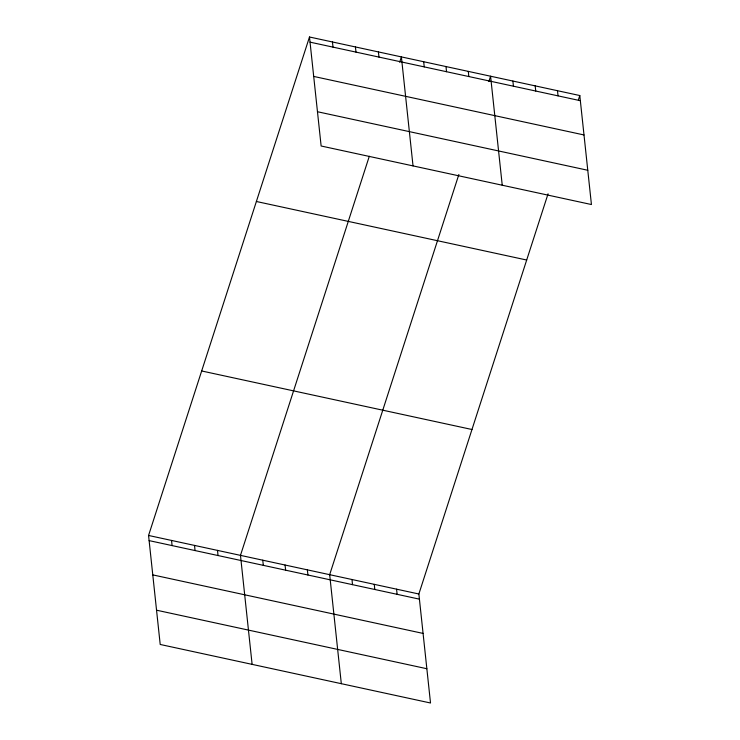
<?xml version="1.0" encoding="UTF-8"?>
<svg xmlns="http://www.w3.org/2000/svg" width="740" height="740" viewBox="0 0 740 740"><rect width="100%" height="100%" fill="white"/><g stroke="black" fill="none" stroke-linecap="round" stroke-linejoin="round"><path stroke-width="1.11" d="M548.062 193.806L418.868 593.998L430.514 703L160.21 644.466L148.564 535.464L309.486 37L579.79 95.534L591.436 204.536L321.132 146.002L309.486 37M369.315 156.242L240.472 555.361L252.118 664.363M399.665 62.243L401.385 56.906L413.031 165.908M458.865 174.492L329.67 574.684L341.316 683.686M488.863 81.557L490.583 76.22L502.238 185.222M578.412 99.808L579.79 95.534M310.032 42.152L580.336 100.696M313.695 76.424L583.999 134.958M317.469 111.731L587.773 170.265M256.382 201.493L526.686 260.027M201.669 370.971L471.972 429.505M148.564 535.464L418.868 593.998M149.119 540.616L419.423 599.15M152.773 574.888L423.086 633.422M156.547 610.195L426.86 668.729M557.488 90.706L558.034 95.858M535.187 85.877L535.741 91.029M512.885 81.049L513.44 86.201M468.291 71.392L468.836 76.544M445.989 66.563L446.535 71.715M423.687 61.734L424.233 66.887M378.408 51.93L378.963 57.082M355.431 46.953L355.986 52.105M396.566 589.17L397.121 594.322M332.454 41.977L333.009 47.129M374.264 584.341L374.819 589.493M351.972 579.513L352.518 584.665M307.368 569.856L307.923 575.008M285.067 565.018L285.621 570.179M262.765 560.189L263.32 565.351M217.495 550.384L218.041 555.546M194.518 545.417L195.064 550.569M171.541 540.441L172.087 545.593"/></g></svg>
